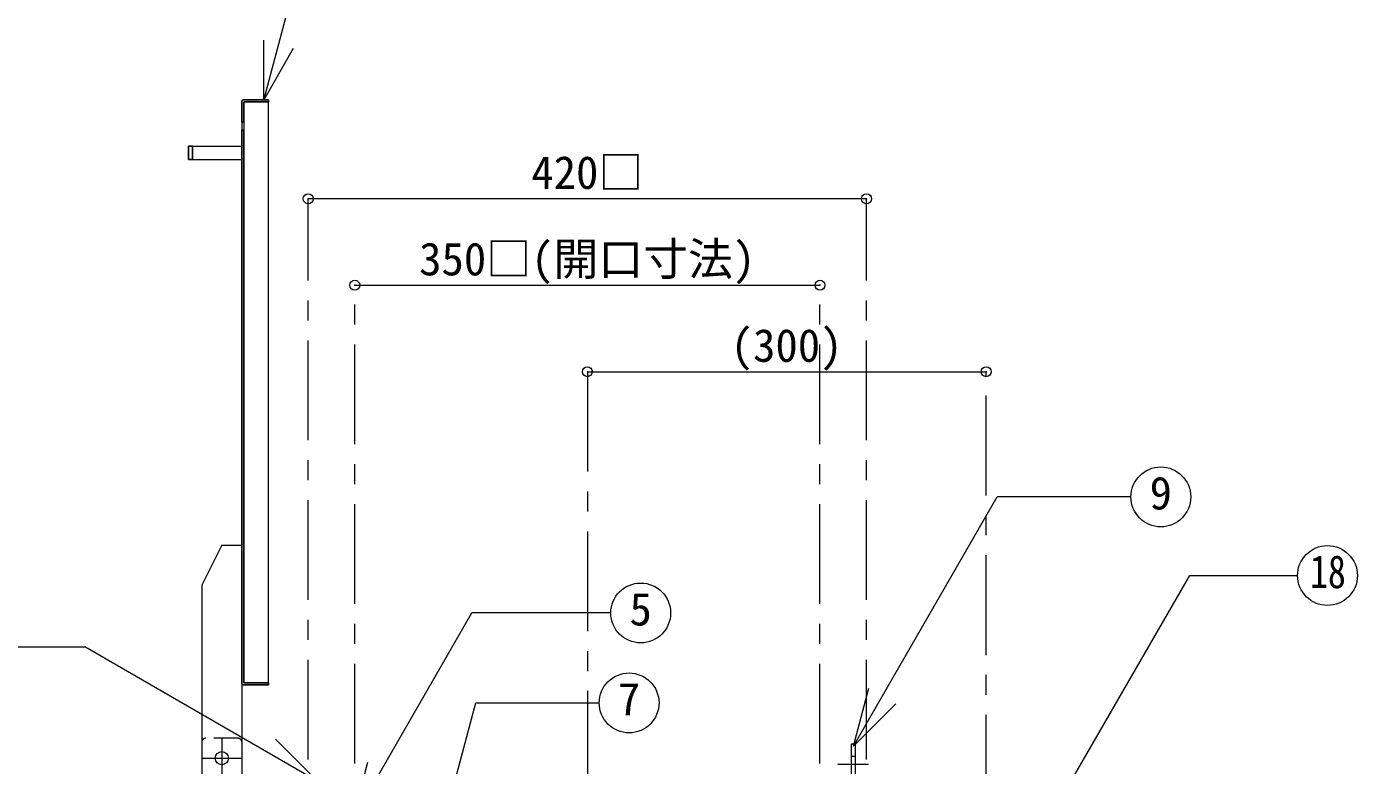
# Model space of a CAD drawing. Units: millimetres at full size, sheet at 1:15; details may follow other scales. Extents: x -3184 to 2891, y -2037 to 2178.
# Drawn here: x -2569 to -1567, y -53 to 502 of the extents above; entities that cross this region are included whole.
import ezdxf
from ezdxf.enums import TextEntityAlignment as Align

# ---------------------------------------------------------------- set-up
doc = ezdxf.new("R2010")
doc.units = ezdxf.units.MM
doc.header["$LTSCALE"] = 15
doc.header["$PDMODE"] = 32
doc.header["$PDSIZE"] = 7.5
doc.linetypes.add('CHAIN1', pattern=[8, 5, -1, 1, -1])
doc.linetypes.add('DASHED1', pattern=[1.8, 1.2, -0.6])
doc.layers.add('0-0', color=4, linetype='Continuous', lineweight=9)
doc.styles.add('ＭＳ ゴシック', font='')
doc.styles.get('ＭＳ ゴシック').set_extended_font_data('MS Gothic')

msp = doc.modelspace()

# ---------------------------------------------------------------- linework, layer by layer
at = {"layer": '0-0', "color": 7, "lineweight": 18}
for p, q in [((-2390.18, 447.03), (-2353.71, 583.15)), ((-2390.18, 447.03), (-2390.18, 492.03)), ((-2390.18, 447.03), (-2367.68, 486.01)), ((-2406.7, 430.37), (-2406.7, 424.37)), ((-2405.2, 430.37), (-2405.2, 424.37)), ((-2443.7, 412.37), (-2406.7, 412.37)), ((-2443.7, 402.37), (-2406.7, 402.37)), ((-1946.5, -38.52), (-1838.38, 148.75)), ((-1737.79, 148.75), (-1838.38, 148.75)), ((-2421.7, 112.37), (-2436.7, 82.37)), ((-2421.7, 112.37), (-2406.7, 112.37)), ((-2436.7, 82.37), (-2436.7, -59.63)), ((-2323.4, -94.06), (-2233.57, 61.52)), ((-2129.07, 61.52), (-2233.57, 61.52)), ((-2586.67, 36.01), (-2524.68, 36.01)), ((-2349.46, -65.16), (-2524.68, 36.01)), ((-2406.7, 8.87), (-2406.7, -59.63)), ((-1946.5, -38.52), (-1934.85, 4.95)), ((-1946.5, -38.52), (-1914.68, -6.7)), ((-2349.46, -65.16), (-2381.28, -33.34)), ((-2323.4, -94.06), (-2311.76, -50.6))]:
    msp.add_line(p, q, dxfattribs=at)
at = {"layer": '0-0', "color": 5, "lineweight": 25}
for p, q in [((-2406.7, 430.37), (-2406.7, 445.87)), ((-2405.2, 447.37), (-2386.7, 447.37)), ((-2405.2, 430.37), (-2405.2, 445.12)), ((-2404.45, 445.87), (-2386.7, 445.87)), ((-2386.7, 445.87), (-2386.7, 447.37)), ((-2406.7, 430.37), (-2405.2, 430.37)), ((-2406.7, 424.37), (-2405.2, 424.37)), ((-2406.7, 8.87), (-2406.7, 424.37)), ((-2405.2, 9.62), (-2405.2, 424.37)), ((-2443.7, 412.37), (-2446.7, 412.37)), ((-2446.7, 402.37), (-2446.7, 412.37)), ((-2443.7, 402.37), (-2443.7, 412.37)), ((-2443.7, 402.37), (-2446.7, 402.37)), ((-2405.2, 7.37), (-2386.7, 7.37)), ((-2404.45, 8.87), (-2386.7, 8.87)), ((-2386.7, 7.37), (-2386.7, 8.87))]:
    msp.add_line(p, q, dxfattribs=at)
at = {"layer": '0-0'}
for p, q in [((-2386.7, 8.87), (-2386.7, 445.87)), ((-1936.7, 372.87), (-2356.7, 372.87)), ((-2321.7, 307.87), (-1971.7, 307.87)), ((-2146.7, 242.87), (-1846.7, 242.87)), ((-1945.2, -37.13), (-1948.2, -37.13)), ((-1948.2, -37.13), (-1948.2, -64.13)), ((-1945.2, -37.13), (-1945.2, -64.13))]:
    msp.add_line(p, q, dxfattribs=at)
at = {"layer": '0-0', "linetype": 'CHAIN1'}
for p, q in [((-2356.7, -48.63), (-2356.7, 372.87)), ((-1936.7, -48.63), (-1936.7, 372.87)), ((-2321.7, -51.63), (-2321.7, 307.87)), ((-1971.7, -51.63), (-1971.7, 307.87)), ((-2146.7, 242.87), (-2146.7, -1262.13)), ((-1846.7, -210.13), (-1846.7, 242.87)), ((-2421.7, -32.63), (-2421.7, -62.63)), ((-2436.7, -47.63), (-2406.7, -47.63)), ((-1958.2, -52.13), (-1935.2, -52.13))]:
    msp.add_line(p, q, dxfattribs=at)
at = {"layer": '0-0', "linetype": 'DASHED1'}
for p, q in [((-2409.7, -32.63), (-2433.7, -32.63)), ((-1948.2, -46.13), (-1945.2, -46.13))]:
    msp.add_line(p, q, dxfattribs=at)
at = {"layer": '0-0', "color": 7, "lineweight": 18}
for points in [[(-1814.73, -120.44), (-1693.43, 89.65), (-1612.42, 89.65)], [(-2273.78, -167.65), (-2230.5, -6.13), (-2137.81, -6.13)]]:
    msp.add_lwpolyline(points, dxfattribs=at)
for centre, radius in [((-1715.29, 148.75), 22.5), ((-1589.92, 89.65), 22.5), ((-2106.57, 61.52), 22.5), ((-2115.31, -6.13), 22.5), ((-2421.7, -47.63), 5)]:
    msp.add_circle(centre, radius, dxfattribs=at)
at = {"layer": '0-0', "color": 5, "lineweight": 25}
for centre, radius, start, end in [((-2405.2, 445.87), 1.5, 90, 180), ((-2404.45, 445.12), 0.75, 90, 180), ((-2405.2, 8.87), 1.5, 180, 270), ((-2404.45, 9.62), 0.75, 180, 270)]:
    msp.add_arc(centre, radius, start, end, dxfattribs=at)
at = {"layer": '0-0', "linetype": 'DASHED1'}
for centre, start, end in [((-2433.7, -35.63), 90, 180), ((-2409.7, -35.63), 0, 90)]:
    msp.add_arc(centre, 3, start, end, dxfattribs=at)
at = {"layer": '0-0', "color": 1}
for p in [(-2356.7, 372.87), (-1936.7, 372.87), (-2321.7, 307.87), (-1971.7, 307.87), (-2146.7, 242.87), (-1846.7, 242.87)]:
    msp.add_point(p, dxfattribs=at)

# ---------------------------------------------------------------- texts
at = {"layer": '0-0', "color": 7, "style": 'ＭＳ ゴシック'}
for s, p in [('420□', (-2188.89, 372.87)), ('350□(開口寸法)', (-2273.26, 307.87)), ('(300)', (-2038.89, 242.87)), ('9', (-1723.73, 131.87)), ('5', (-2115.01, 44.65)), ('7', (-2123.75, -23))]:
    msp.add_text(s, height=24.74, dxfattribs=at).set_placement(p, align=Align.BOTTOM_LEFT)
at = {"layer": '0-0', "color": 7, "style": 'ＭＳ ゴシック', "width": 0.8}
msp.add_text('18', height=24.74, dxfattribs=at).set_placement((-1603.04, 72.78), align=Align.BOTTOM_LEFT)

doc.saveas('drawing.dxf')
